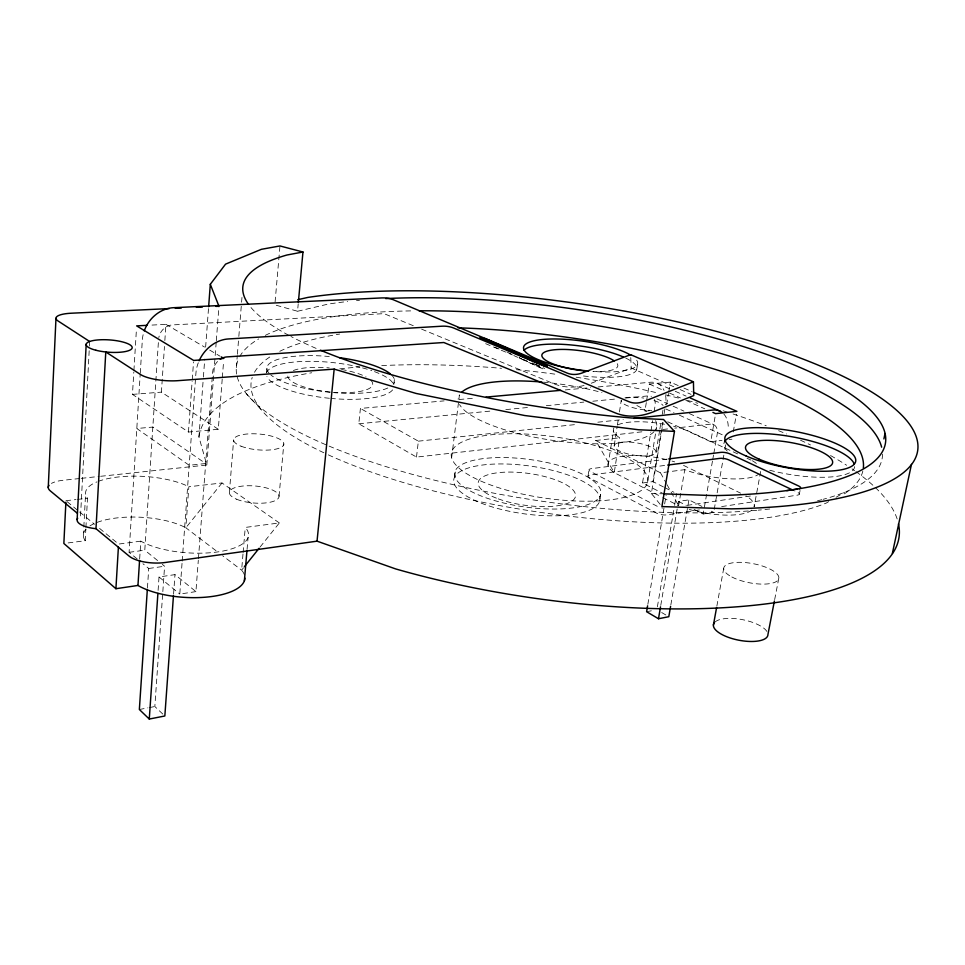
<?xml version="1.0" encoding="UTF-8"?>
<svg xmlns="http://www.w3.org/2000/svg" width="965" height="965" viewBox="0 0 965 965"><rect width="100%" height="100%" fill="white"/><g stroke="black" fill="none" stroke-linecap="round" stroke-linejoin="round"><path stroke-width="0.72" stroke-dasharray="4.83 3.62" d="M80.541 515.913L89.347 347.509M89.419 346.013L89.661 341.501M83.364 535.78L83.75 528.494M83.822 527.035L85.596 493.537M68.129 542.933L85.222 540.726L85.849 529.013M85.921 527.553L87.489 498.266A57.454 19.758 3.5 0 1 96.886 481.909M222.215 379.076L218.295 429.28L188.452 432.055L132.458 394.383L133.821 372.044M133.906 370.56L136.463 328.86M137.187 558.964L129.093 552.306L140.166 374.697M140.263 373.202L142.313 340.307A31.893 27.683 -58.2 0 1 143.809 332.201M139.672 558.88L140.818 541.16A59.637 21.592 3.8 0 0 216.582 552.077A59.637 21.592 3.8 0 0 245.255 527.433L279.343 522.946L260.019 547.131M157.609 560.569L144.786 550.195L158.574 339.366M147.44 587.987L148.731 568.481L142.953 563.729M218.295 429.28L161.408 392.14L164.46 346.447M164.846 340.548L165.932 324.337L149.816 325.193M158.103 590.423L159.02 576.961L174.979 574.633L195.919 591.605L198.308 560.327M162.832 714.088L154.834 706.525L162.723 593.101M162.832 591.605L164.593 566.238L162.265 564.344M173.567 594.187L174.979 574.633M188.452 432.055L192.132 381.32M192.24 379.824L193.531 361.923M195.919 591.605L179.792 594.066L182.083 562.619M182.192 561.123L195.907 373.346A33.473 28.238 -58.5 0 1 198.549 362.116M279.343 522.946L222.022 482.97L188.851 486.746L185.847 527.783L217.885 552.125M100.662 476.288L206.812 465.009L198.935 436.928L203.289 378.57M203.398 377.074L204.737 359.113M205.629 347.135L208.524 308.233M198.416 558.844L212.65 372.14A14.873 12.545 -58.5 0 1 218.729 360.403M206.812 465.009L216.208 342.201M216.317 340.705L218.959 306.255M222.336 377.605L223.603 361.368M236.316 367.605L237.269 355.723M237.39 354.227L238.717 337.883M238.838 336.399L241.467 303.71M241.588 302.226L242.191 294.795M229.381 492.44L233.651 439.799M242.999 553.958L241.624 570.17A59.118 22.738 3.6 0 1 244.567 575.442M243.12 552.475L245.255 527.433M247.064 549.399L248.089 537.469M266.545 372.647L266.919 368.268M275.097 301.912L279.971 245.954M279.03 496.324L283.807 443.936M276.255 305.254L297.546 311.261L298.221 303.854M641.894 431.825L416.494 457.084L358.799 423.768L360.415 408.436L444.153 400.873M394.395 379.547L393.756 385.325A64.04 17.937 5.9 0 0 374.48 371.634M416.494 457.084L418.364 441.174L360.415 408.436M451.632 457.772L459.437 394.866A100.264 28.383 8.1 0 0 458.086 399.16M454.768 476.819L455.589 470.257M588.023 476.119L588.988 469.75M599.627 501.125A73.738 24.065 8 0 0 496.131 464.008A73.738 24.065 8 0 0 484.732 504.466A73.738 24.065 8 0 0 599.627 501.125L600.652 494.538A73.823 23.836 8 0 0 496.975 457.615A73.823 23.836 8 0 0 485.636 497.687A73.823 23.836 8 0 0 600.652 494.538M608.047 465.444L613.402 430.921M614.235 445.492L617.178 426.53M617.407 425.07L618.324 419.232M619.458 411.946L621.267 400.27A21.375 5.802 8.8 0 0 630.519 406.928A21.375 5.802 8.8 0 0 651.761 410.354M613.933 427.905A45.982 13.208 9.1 0 0 619.687 437.784L614.235 472.633L661.544 496.939M636.743 369.39L637.575 364.119M646.297 402.598L644.922 411.174L650.519 410.595M646.526 401.175L649.276 384.034L670.349 382.116L678.504 385.698M664.837 494.406L642.521 483.007L650.712 432.573M650.953 431.09L652.642 420.716M654.089 411.814L655.054 405.879A11.423 7.925 -64.7 0 0 654.379 399.462M647.599 482.15A99.19 31.013 8.1 0 0 505.95 433.828A99.19 31.013 8.1 0 0 494.985 486.517A99.19 31.013 8.1 0 0 647.599 482.15L656.61 427M656.043 452.368A21.194 6.273 8.9 0 0 625.742 441.982A21.194 6.273 8.9 0 0 623.571 452.633A21.194 6.273 8.9 0 0 656.043 452.368L659.626 430.462M659.867 429.003L661.073 421.705M662.267 414.395L662.991 410.016M663.438 486.939L652.919 481.607L662.629 422.537M664.089 413.683L665.295 406.289M660.156 504.369L651.375 493.405L663.051 422.441M666.622 404.769L668.48 393.443M668.721 392.019L670.349 382.116M647.853 604.331L664.415 505.419M664.656 503.935L666.139 495.081M657.394 606.792L674.342 506.83M674.595 505.358L676.586 493.598M660.772 605.369L678.467 501.378L688.926 499.858L701.953 506.456M662.846 497.614L678.624 505.708L684.764 469.641A47.743 14.089 9.7 0 0 758.406 474.394M670.844 604.874L688.926 499.858M667.744 421.789L710.723 441.753L715.367 415.119M694.076 509.351L703.183 514.007L712.496 460.908M712.761 459.424L713.533 454.998M713.798 453.526L717.164 434.346A11.882 7.937 -64.4 0 0 710.554 424.13L674.728 428.146M714.209 509.472L722.809 461.005M723.062 459.545L723.847 455.13M724.884 449.268L725.668 444.853M733.255 431.874L736.392 414.287M716.85 606.153L723.702 568.373M760.673 471.463L754.087 507.023A47.406 14.885 9.9 0 0 745.957 495.781M774.666 599.603L778.876 577.782M799.334 494.237L800.069 490.497M243.457 567.866L241.624 570.17L222.638 555.731M222.022 482.97L185.847 527.783A56.971 20.82 3.2 0 0 89.914 525.925M828.718 501.619L826.281 503.067A309.102 88.551 8.1 0 1 325.314 453.466M836.064 497.289L844.616 492.234M591.256 383.238L631.182 367.967L674.692 387.17M297.546 311.261L328.112 304.108A327.075 88.599 8.1 0 1 347.665 301.514M139.358 709.504L147.802 707.876M149.201 707.61L154.834 706.525M646.61 611.714L653.956 610.302M703.183 514.007L713.678 512.403L709.77 510.425M699.36 509.942L666.646 514.876A7.117 2.316 9.5 0 1 656.695 513.199L589.531 477.904A6.791 2.135 8.6 0 1 590.435 474.985L667.696 465.07M721.663 506.577L797.5 495.129A6.755 2.039 10.6 0 0 797.355 492.186L794.665 490.92M687.104 505.383L752.579 495.696M148.731 568.481L164.593 566.238M129.093 552.306L144.786 550.195M642.521 483.007L652.919 481.607M140.818 541.16L118.586 544.079L99.142 528.048M666.55 459.63A45.681 13.956 9.2 0 0 617.709 457.193A45.681 13.956 9.2 0 0 614.235 472.633L595.743 440.51L660.518 472.826L684.764 469.641M667.237 459.099L591.4 468.628A6.803 2.111 8.6 0 0 590.496 471.511L657.792 506.577A7.129 2.304 9.5 0 0 659.988 507.457M710.723 441.753L722.037 440.39M729.118 439.545L731.94 439.208M65.958 500.702L76.006 499.568M77.441 499.4L87.489 498.266M595.743 440.51L619.687 437.784M662.786 429.485L668.757 428.81M418.364 441.174L576.901 424.407M597.842 422.2L623.269 419.51M79.733 478.519L63.28 480.256A25.042 8.492 2.7 0 0 51.434 483.417M81.217 478.351L99.166 476.445M358.799 423.768L490.811 411.042M505.817 409.606L528.313 407.435M546.323 405.698L583.825 402.091M592.824 401.223L616.828 398.907M625.827 398.038L648.335 395.867A11.423 7.925 -64.7 0 1 651.447 396.386M459.111 399.522L475.564 398.038M565.285 389.932L590.713 387.628M598.191 386.953L650.531 382.237A25.717 17.84 -64.7 0 1 664.077 390.415M132.458 394.383L161.408 392.14M651.375 493.405L661.761 493.778M413.261 325.7L384.046 313.649L172.385 324.916A14.173 12.304 -58.2 0 0 158.803 337.557M421.608 329.149L553.741 383.696A83.653 60.831 -67.3 0 0 584.802 385.312M494.647 347.171L499.991 349.414M532.21 362.924L536.275 364.625M485.648 343.685L512.403 354.903M521.715 358.811L519.013 357.677L521.727 358.944M523.078 359.378L529.833 362.213M535.249 364.481L544.718 368.449M683.932 388.075L692.086 391.657M680.132 389.57L691.012 394.371M657.539 383.443L669.77 388.859M675.211 391.271L686.079 396.096M649.276 384.034L664.173 390.68M669.589 393.093L680.422 397.93M685.838 400.342L704.788 408.81M656.863 398.847L667.683 403.756M673.1 406.205L683.92 411.114M689.336 413.563L713.69 424.612M665.922 409.015L674.004 412.706M679.396 415.167L723.859 435.505M737.61 453.888L686.585 430.185A45.982 13.208 9.1 0 0 673.582 426.216M747.006 458.254L751.035 460.124M506.782 351.948L513.284 354.987M523.078 359.571L543.392 369.088L513.754 355.53M683.51 465.359L740.65 493.187M664.752 487.602L673.956 492.271M678.467 501.378L686.272 505.37M661.664 612.522L666.429 615.32M165.932 324.337L204.532 347.05M209.682 350.078L219.972 356.145M159.02 576.961L179.792 594.066M67.104 501.655L78.551 511.076M79.685 512.029L94.558 524.284M246.208 393.539L260.972 409.377M660.518 472.826L666.308 483.344M667.032 484.659L678.624 505.708M630.772 357.617L631.182 367.967M665.633 395.686A25.717 17.84 -64.7 0 1 665.548 404.818M723.822 414.009A26.731 17.853 -64.4 0 1 728.177 429.859M636.671 360.186A57.647 14.499 8.1 0 1 593.065 371.429M625.766 358.099A57.586 14.656 8.1 0 1 630.989 374.131A57.586 14.656 8.1 0 1 580.894 375.675M539.857 365.952A57.586 14.656 8.1 0 1 535.985 364.348M715.318 621.762A27.708 10.434 11.1 0 1 742.242 619.602A27.708 10.434 11.1 0 1 767.006 631.617M387.785 387.99A64.112 17.768 6 0 1 332.841 392.562M329.982 392.297A64.112 17.768 6 0 1 270.719 374.806M269.042 373.129A64.112 17.768 6 0 1 329.258 356.519M391.271 374.722A64.112 17.768 6 0 1 393.25 384.082M392.598 389.896A64.04 17.937 5.9 0 1 332.25 398.545M329.391 398.28A64.04 17.937 5.9 0 1 266.919 376.531M266.581 372.948A64.04 17.937 5.9 0 1 359.788 367.207M362.599 367.918A64.04 17.937 5.9 0 1 371.815 370.681M370.741 380.222A42.689 11.954 5.9 0 1 334.445 392.357M330.211 392.007A42.689 11.954 5.9 0 1 289.211 373.021M293.372 370.524A42.689 11.954 5.9 0 1 329.258 367.894M341.538 369.498A42.689 11.954 5.9 0 1 366.073 376.965M854.616 466.59A66.38 18.757 10.3 0 1 767.983 469.798M727.26 451.101A66.38 18.757 10.3 0 1 724.594 441.656M624.898 397.942A21.375 5.802 8.8 0 1 643.751 398.087M654.017 400.523A21.375 5.802 8.8 0 1 663.051 405.517M662.666 508.085A7.129 2.304 9.5 0 1 661.749 507.904M617.226 363.709A38.383 9.759 8.1 0 1 593.053 371.501M198.935 436.928A353.564 112.326 8.2 0 1 311.743 372.767M339.764 368.871A353.564 112.326 8.2 0 1 359.909 366.953M381.73 365.59A353.564 112.326 8.2 0 1 501.559 368.304M516.396 369.667A353.564 112.326 8.2 0 1 558.265 374.601M576.141 377.206A353.564 112.326 8.2 0 1 658.166 393.081M665.548 394.842A353.564 112.326 8.2 0 1 680.265 398.533M687.575 400.463A353.564 112.326 8.2 0 1 697.731 403.249M723.159 410.8A353.564 112.326 8.2 0 1 727.272 412.103M733.062 413.985A353.564 112.326 8.2 0 1 766.234 425.77M778.586 430.68A353.564 112.326 8.2 0 1 786.547 434.009M800.504 440.209A353.564 112.326 8.2 0 1 810.467 444.949M830.539 455.528A353.564 112.326 8.2 0 1 846.619 465.263M852.023 468.869A353.564 112.326 8.2 0 1 854.64 470.691M855.931 471.608A353.564 112.326 8.2 0 1 874.326 486.577M875.327 487.518A353.564 112.326 8.2 0 1 897.498 520.063M356.495 300.61A327.075 88.599 8.1 0 1 359.487 300.332M882.517 454.165A326.122 90.963 8.1 0 1 823.266 499.291M821.854 499.665A326.122 90.963 8.1 0 1 817.524 500.775M769.78 508.989A326.122 90.963 8.1 0 1 758.164 510.171M756.681 510.304A326.122 90.963 8.1 0 1 425.855 477.977A326.122 90.963 8.1 0 1 236.859 375.385M236.606 374.058A326.122 90.963 8.1 0 1 238.958 358.075M239.634 356.773A326.122 90.963 8.1 0 1 258.692 338.92M265.242 335.386A326.122 90.963 8.1 0 1 413.08 310.863M316.122 348.389A331.176 78.382 8 0 1 290.935 336.471M288.728 335.301A331.176 78.382 8 0 1 249.549 305.76M862.855 470.968A309.102 88.551 8.1 0 1 841.637 495.528M323.914 452.802A309.102 88.551 8.1 0 1 252.227 377.424M254.519 372.261A309.102 88.551 8.1 0 1 271.889 355.651M279.741 351.32A309.102 88.551 8.1 0 1 339.692 334.059M655.549 420.631A100.264 28.383 8.1 0 1 654.97 430.523M654.041 431.644A100.264 28.383 8.1 0 1 554.224 440.571A100.264 28.383 8.1 0 1 459.533 404.48M543.464 382.176A100.264 28.383 8.1 0 1 601.967 392.562M636.852 405.493A100.264 28.383 8.1 0 1 646.502 411.271M617.95 424.817A45.982 13.208 9.1 0 1 664.945 424.347M752.386 460.751A47.743 14.089 9.7 0 1 757.537 464.442M98.225 481.378A57.454 19.758 3.5 0 1 188.851 486.746M672.05 461.089A45.681 13.956 9.2 0 1 674.68 461.885M751.795 510.123A47.406 14.885 9.9 0 1 688.129 509.062M85.222 540.726A56.971 20.82 3.2 0 1 86.006 529.17M205.678 463.538L189.188 465.287L136.813 428.508L152.844 427.061L205.678 463.538M498.29 498.869A49.131 16.031 8 0 0 575.321 497.047A49.131 16.031 8 0 0 506.987 472.102A49.131 16.031 8 0 0 498.29 498.869M236.654 499.243A24.909 8.528 4.8 0 0 278.197 498.471A24.909 8.528 4.8 0 0 247.752 485.745A24.909 8.528 4.8 0 0 236.654 499.243M241.057 446.204A25.162 7.925 5 0 0 282.974 445.927A25.162 7.925 5 0 0 252.155 433.768A25.162 7.925 5 0 0 241.057 446.204M731.868 576.986A28.021 9.722 10.8 0 0 777.971 580.194A28.021 9.722 10.8 0 0 744.015 562.474A28.021 9.722 10.8 0 0 731.868 576.986"/><path stroke-width="1.45" d="M48.25 487.554L55.97 318.354M65.885 502.186L63.859 543.476L115.909 588.71L137.959 585.453A59.118 22.738 3.6 0 0 203.615 597.335A59.118 22.738 3.6 0 0 244.869 578.095M77.14 519.46L86.199 344.131M898.475 523.85A353.564 112.326 8.2 0 1 395.71 568.94L317.039 541.16L165.304 562.486A26.779 10 3.2 0 1 129.141 556.13L95.981 528.687L105.776 351.96L140.468 374.48A27.744 7.78 4.4 0 0 177.97 380.668L334.167 369.113L416.036 393.431L524.658 415.517L638.565 429.763L674.463 431.379L661.906 506.565L731.361 508.857A359.631 97.718 8.1 0 0 846.414 377.991A359.631 97.718 8.1 0 0 307.895 297.413L297.835 299.681M115.909 588.71L118.406 547.058M137.959 585.453L139.575 560.351M147.331 589.482L139.358 709.504L149.273 719.046L164.834 715.982L173.459 595.694M149.273 719.046L157.898 593.415M208.645 306.737L210.31 284.289L225.557 264.145L261.406 249.308L279.971 245.954L302.962 251.998L298.354 302.371M244.386 580.713L246.944 550.894M317.039 541.16L334.167 369.113M647.599 605.815L646.61 611.714L658.492 618.746L668.805 616.707L670.591 606.358M658.492 618.746L660.518 606.852M713.425 625.043L716.585 607.6M774.388 601.05L767.935 634.512A27.708 10.434 11.1 0 1 736.729 639.771A27.708 10.434 11.1 0 1 714.546 622.509M883.892 438.93L885.014 433.526M892.36 553.415L911.467 464.37M244.374 566.708L259.103 548.277M223.554 357.617A14.873 12.545 -58.5 0 1 227.016 356.905L443.84 342.515L615.175 412.851A87.139 61.133 -66.8 0 0 653.136 411.874L693.739 395.566L693.437 381.826L644.113 401.38A34.559 24.173 -65.7 0 1 628.927 401.693L453.26 327.859A43.184 33.389 -63.6 0 0 441.91 326.206L228.428 338.944A33.473 28.238 -58.5 0 0 199.128 360.753M302.962 251.998L286.943 255.013A331.176 78.382 8 0 0 248.512 304.361M786.813 490.642L797.223 489.098M667.696 465.07L719.697 458.387A6.453 1.894 9.8 0 1 728.684 459.859L793.314 490.28M668.721 458.918L720.759 452.368A6.453 1.87 9.8 0 1 729.757 453.84L798.562 485.962A6.767 2.014 10.6 0 1 800.588 487.735M633.74 418.4L713.002 410.029A26.731 17.853 -64.4 0 1 722.061 412.393M486.034 397.085L560.798 390.33M146.885 325.338L136.644 325.881L193.639 360.428L223.832 358.413L221.262 356.893M169.261 308.595L71.386 313.215A25.874 6.586 4 0 0 58.129 321.031L89.661 341.501M175.292 308.317L181.311 308.028M196.365 307.316L202.397 307.039M215.943 306.4L218.959 306.255L210.31 284.289M663.257 493.827L713.702 495.6A327.075 88.599 8.1 0 0 840.998 388.039A327.075 88.599 8.1 0 0 385.698 298.571M693.437 381.826L630.664 354.662L582.172 372.96A33.184 24.065 -66.1 0 1 567.155 373.069L393.081 299.645A41.314 32.979 -63.9 0 0 381.935 297.92L173.555 307.69A31.893 27.683 -58.2 0 0 144.255 330.874M693.449 392.26L736.922 411.355L715.62 413.635L712.918 412.429M690.156 397.906L720.059 411.174M544.694 366.109L520.304 354.746L547.348 366.133L491.137 341.164L484.563 338.389L507.952 349.294L479.907 337.485L538.06 363.322M77.188 513.139L50.301 490.895A25.042 8.492 2.7 0 1 49.022 485.371M674.463 431.379L663.534 419.486L631.375 417.978A331.176 78.382 8 0 1 320.356 350.174M220.249 359.269A14.873 12.545 -58.5 0 1 221.866 358.329M588.686 371.055A57.647 14.499 8.1 0 1 525.394 351.827A57.647 14.499 8.1 0 1 559.833 339.065A57.647 14.499 8.1 0 1 631.05 355.361M523.899 350.392A57.586 14.656 8.1 0 1 565.394 344.505A57.586 14.656 8.1 0 1 623.161 356.905M724.594 441.656A66.38 18.757 10.3 0 1 791.047 436.602A66.38 18.757 10.3 0 1 854.315 464.31M339.511 357.677A64.112 17.768 6 0 1 390.355 373.913M800.395 488.23A6.767 2.014 10.6 0 1 799.273 488.772M586.044 371.043A38.383 9.759 8.1 0 1 543.066 358.075A38.383 9.759 8.1 0 1 566.829 349.499A38.383 9.759 8.1 0 1 614.21 360.874M95.981 528.687A22.304 7.949 2.8 0 1 77.707 518.193M419.051 310.802A326.122 90.963 8.1 0 1 881.636 447.181M458.086 327.835A309.102 88.551 8.1 0 1 863.349 468.037M461.861 392.08A100.264 28.383 8.1 0 1 541.956 382.044M759.286 459.231A44.245 12.497 10.3 0 0 831.528 464.889A44.245 12.497 10.3 0 0 776.427 440.691A44.245 12.497 10.3 0 0 759.286 459.231M746.138 455.999A66.464 18.576 10.3 0 0 854.29 464.141A66.464 18.576 10.3 0 0 770.613 428.183A66.464 18.576 10.3 0 0 746.138 455.999M95.897 350.247A23.088 6.176 4.1 0 0 132.108 348.136A23.088 6.176 4.1 0 0 99.504 339.813A23.088 6.176 4.1 0 0 95.897 350.247"/></g></svg>
